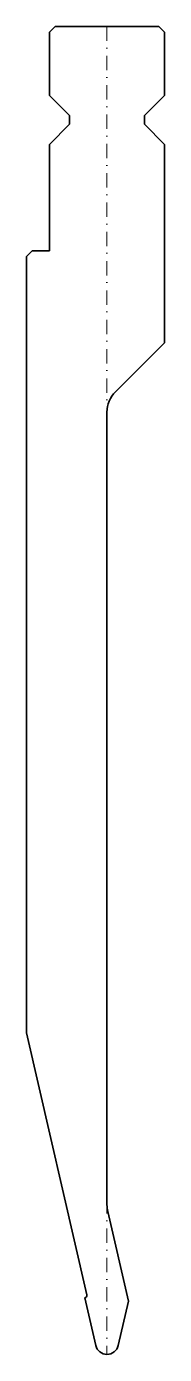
# Model space of a CAD drawing. Header units: millimetres. Extents: x -14 to 10, y 0 to 231.
import ezdxf

# ---------------------------------------------------------------- set-up
doc = ezdxf.new("R2010")
doc.units = ezdxf.units.MM
doc.header["$LTSCALE"] = 5
doc.linetypes.add('AUSGEZOGEN', pattern=[0])
doc.linetypes.add('DASHDOT', pattern=[1, 0.5, -0.25, 0, -0.25])
doc.layers.add('2', color=7, linetype='Continuous')

msp = doc.modelspace()

# ---------------------------------------------------------------- linework, layer by layer
at = {"layer": '2', "color": 7, "linetype": 'AUSGEZOGEN', "lineweight": 35}
for p, q in [((-9, 231), (-10, 230)), ((9, 231), (-9, 231)), ((10, 230), (9, 231)), ((-10, 230), (-10, 219)), ((10, 219), (10, 230)), ((-10, 219), (-6.5, 215.5)), ((6.5, 215.5), (10, 219)), ((-6.5, 215.5), (-6.5, 214)), ((6.5, 214), (6.5, 215.5)), ((-6.5, 214), (-10, 210.5)), ((10, 210.5), (6.5, 214)), ((-10, 210.5), (-10, 192)), ((10, 176), (10, 210.5)), ((-13, 192), (-14, 191)), ((-10, 192), (-13, 192)), ((-14, 191), (-14, 55.95)), ((1.46, 167.46), (10, 176)), ((0, 26.02), (0, 163.93)), ((-14, 55.95), (-3.48, 10.39)), ((3.73, 9.28), (0.13, 24.89)), ((-3.86, 9.83), (-1.95, 1.55)), ((1.95, 1.55), (3.73, 9.28))]:
    msp.add_line(p, q, dxfattribs=at)
at = {"layer": '2', "color": 7, "linetype": 'DASHDOT', "lineweight": 18}
msp.add_line((0, 231), (0, 0), dxfattribs=at)
at = {"layer": '2', "color": 7, "linetype": 'AUSGEZOGEN', "lineweight": 35}
for centre, radius, start, end in [((5, 163.93), 5, 135, 180), ((5, 26.02), 5, 180, 193), ((-3.98, 10.31), 0.5, 283.4516, 9.3576), ((0, 2), 2, 193, 347)]:
    msp.add_arc(centre, radius, start, end, dxfattribs=at)

doc.saveas('drawing.dxf')
